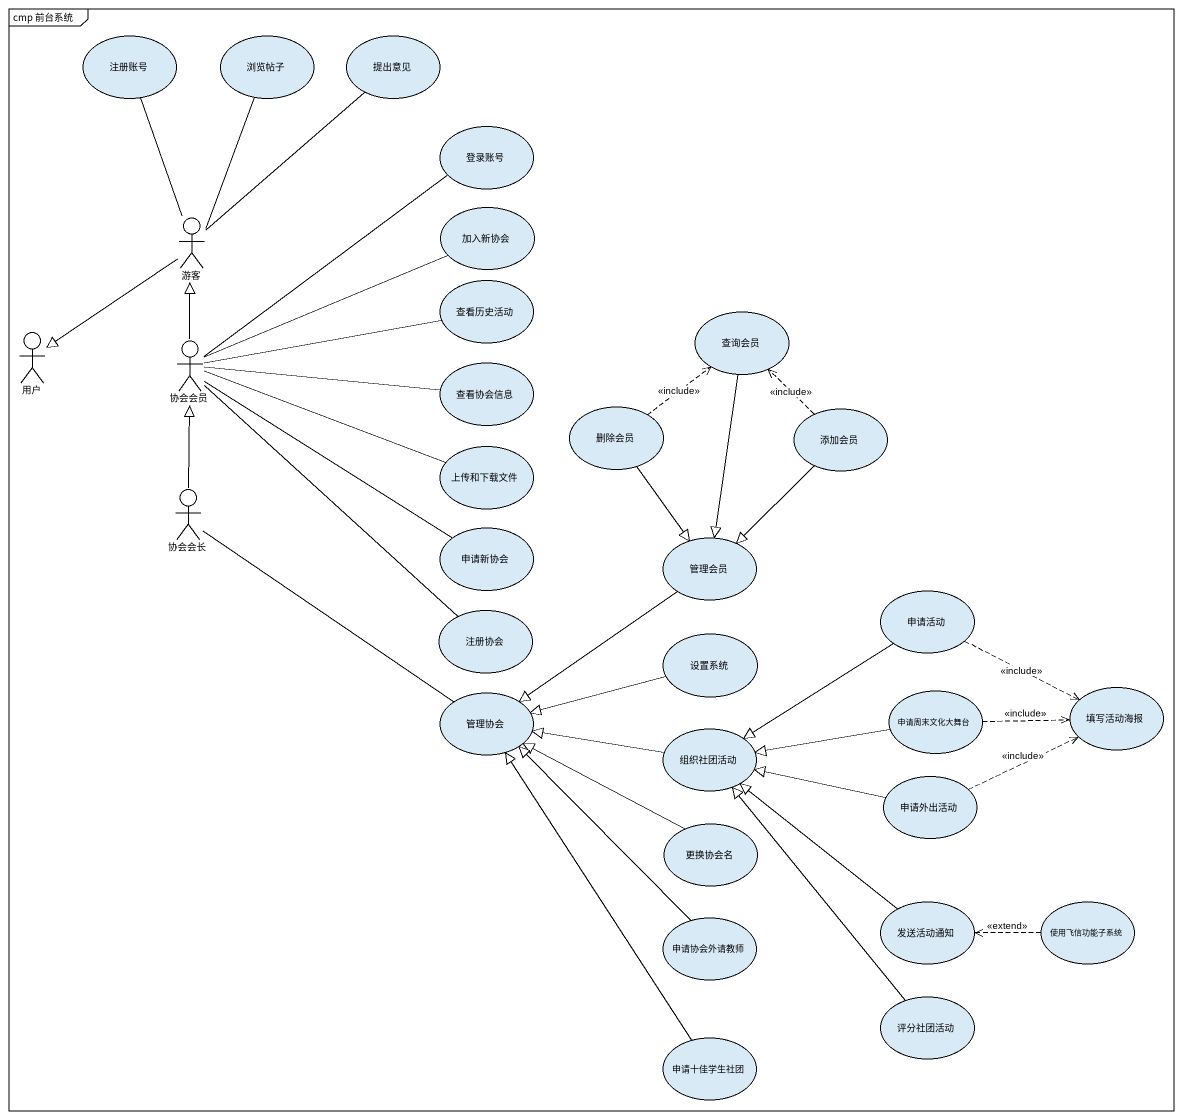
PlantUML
@startuml
mainframe cmp 前台系统
usecase 注册账号
usecase 浏览帖子
usecase 提出意见
usecase 登录账号
actor 游客
usecase 加入新协会
usecase 查看历史活动
usecase 查询会员
actor 用户
actor 协会会员
usecase 查看协会信息
usecase 删除会员
usecase 添加会员
usecase 上传和下载文件
actor 协会会长
usecase 申请新协会
usecase 管理会员
usecase 申请活动
usecase 注册协会
usecase 设置系统
usecase 管理协会
usecase 申请周末文化大舞台
usecase 填写活动海报
usecase 组织社团活动
usecase 申请外出活动
usecase 更换协会名
usecase 申请协会外请教师
usecase 发送活动通知
usecase 使用飞信功能子系统
usecase 评分社团活动
usecase 申请十佳学生社团
游客 -up- 注册账号
游客 -up- 浏览帖子
游客 -up- 提出意见
游客 --|> 用户
查询会员 --|> 管理会员
协会会员 -up- 登录账号
协会会员 -up-|> 游客
协会会员 -right- 加入新协会
协会会员 -right- 查看历史活动
协会会员 -right- 查看协会信息
协会会员 -right- 上传和下载文件
协会会员 -- 申请新协会
协会会员 -- 注册协会
删除会员 .up.> 查询会员 : <<include>>
删除会员 --|> 管理会员
添加会员 .up.> 查询会员 : <<include>>
添加会员 --|> 管理会员
协会会长 -up-|> 协会会员
协会会长 -- 管理协会
管理会员 --|> 管理协会
申请活动 .right.> 填写活动海报 : <<include>>
申请活动 --|> 组织社团活动
设置系统 -left-|> 管理协会
申请周末文化大舞台 .right.> 填写活动海报 : <<include>>
申请周末文化大舞台 -left-|> 组织社团活动
组织社团活动 -left-|> 管理协会
申请外出活动 .right.> 填写活动海报 : <<include>>
申请外出活动 -left-|> 组织社团活动
更换协会名 -left-|> 管理协会
申请协会外请教师 -up-|> 管理协会
发送活动通知 -up-|> 组织社团活动
使用飞信功能子系统 .left.> 发送活动通知 : <<extend>>
评分社团活动 -up-|> 组织社团活动
申请十佳学生社团 -up-|> 管理协会
@enduml
